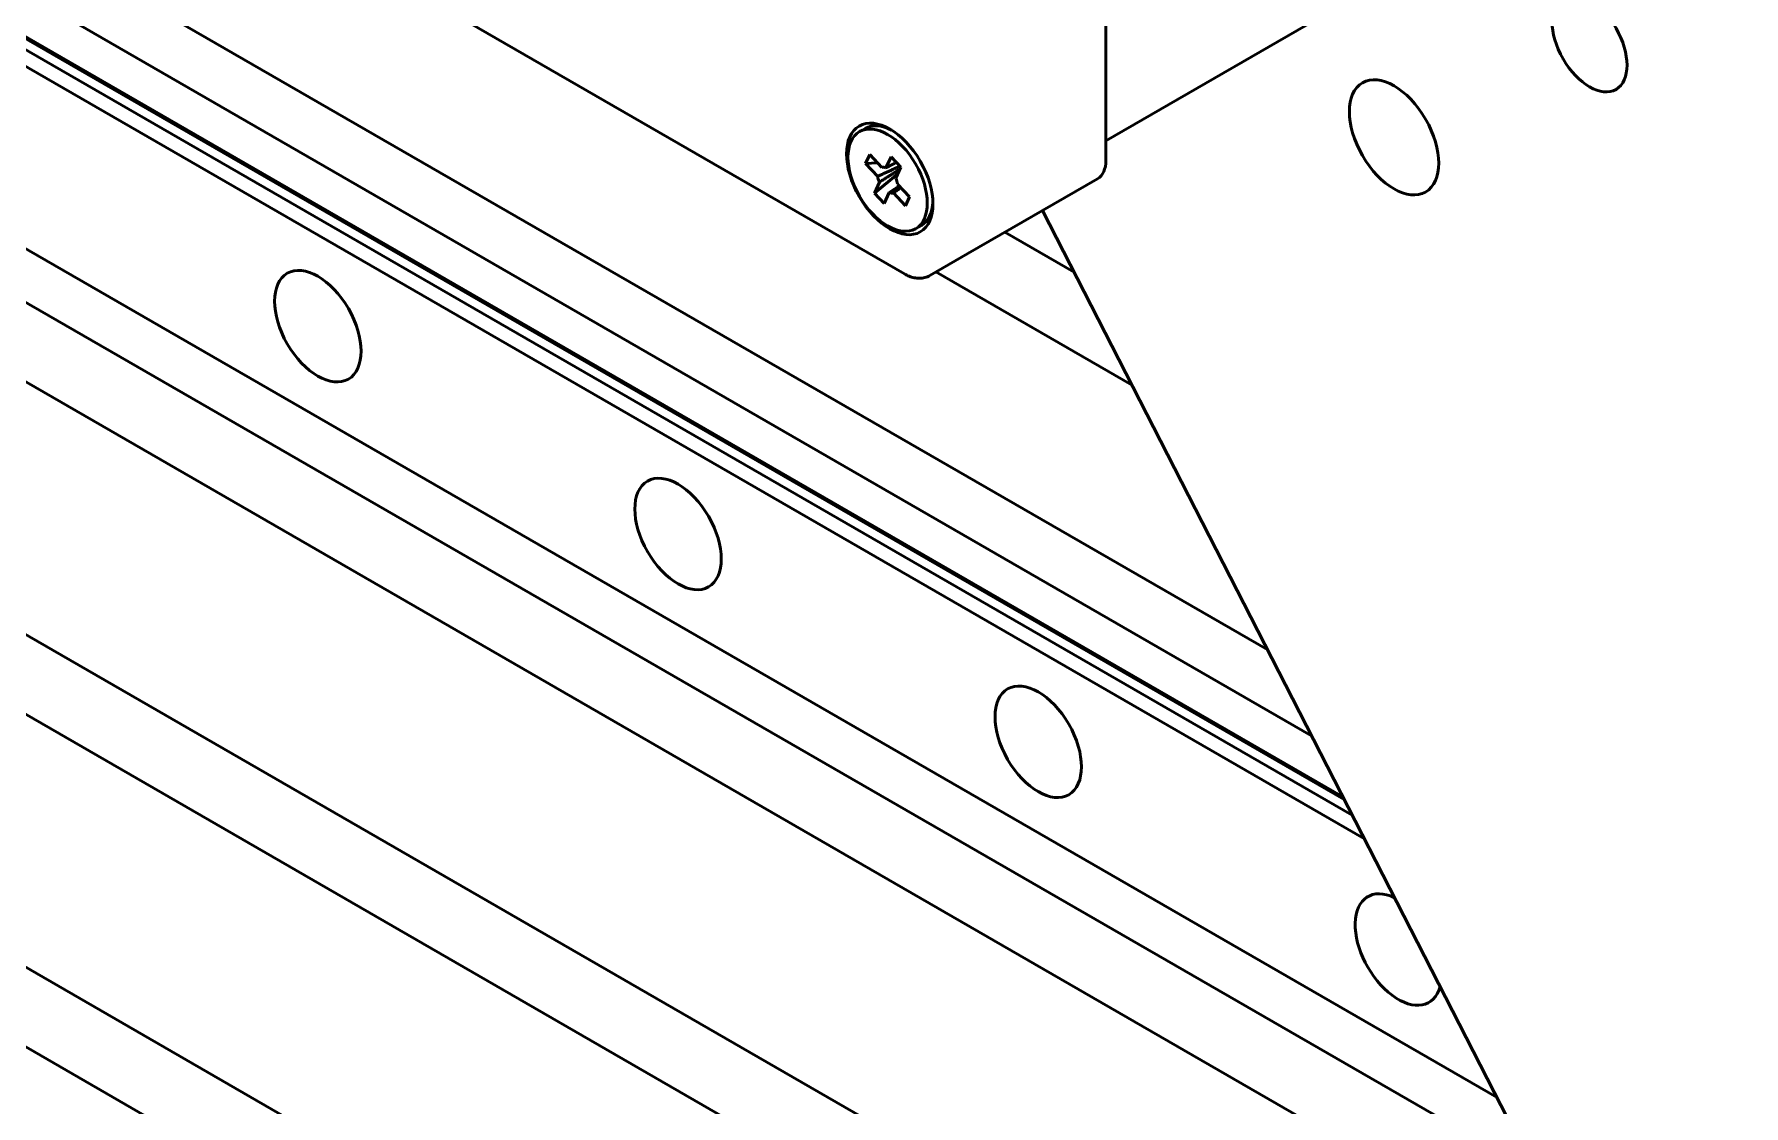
# Model space of a CAD drawing. Header units: millimetres. Extents: x 0 to 420, y 0 to 297.
# Drawn here: x 100.65 to 128.62, y 135.59 to 153.14 of the extents above; entities that cross this region are included whole.
import ezdxf

# ---------------------------------------------------------------- set-up
doc = ezdxf.new("R2010")
doc.units = ezdxf.units.MM
doc.header["$LTSCALE"] = 0.75
doc.layers.add('Visible', color=7, linetype='Continuous', lineweight=50)

msp = doc.modelspace()

# ---------------------------------------------------------------- linework, layer by layer
at = {"layer": 'Visible', "extrusion": (0, 0.816497, 0.57735)}
for p, q in [((68.172, 173.459, -11.971), (120.834, 143.054, 31.027)), ((67.316, 172.964, -11.273), (121.553, 141.651, 33.011)), ((66.68, 172.597, -10.753), (122.086, 140.608, 34.486)), ((66.723, 172.602, -10.803), (122.065, 140.651, 34.383)), ((66.404, 172.302, -10.624), (122.417, 139.963, 35.11)), ((66.522, 172.506, -10.624), (122.219, 140.348, 34.853)), ((66.404, 169.317, -12.734), (124.586, 135.726, 34.771)), ((68.324, 167.331, -16.49), (125.223, 134.481, 29.967)), ((68.679, 165.824, -17.991), (126.17, 132.632, 28.949)), ((68.324, 161.888, -20.339), (128.615, 127.079, 28.888)), ((68.679, 160.38, -21.84), (128.624, 125.771, 27.104)), ((118.187, 151.073, 63.19), (118.187, 159.985, 69.491)), ((118.187, 159.156, 68.905), (118.187, 151.903, 63.776)), ((118.187, 151.391, 61.741), (122.925, 154.127, 57.873)), ((72.605, 153.973, -20.694), (128.624, 121.631, 25.046)), ((107.174, 153.666, 56.935), (114.891, 149.211, 63.236)), ((72.827, 152.543, -22.303), (128.624, 120.328, 23.255)), ((114.252, 151.594, 64.079), (114.158, 151.54, 64.156)), ((114.256, 151.018, 63.908), (114.324, 151.165, 64.094)), ((114.324, 151.165, 64.094), (114.521, 150.955, 64.188)), ((114.589, 150.948, 64.266), (114.672, 151.129, 64.495)), ((114.672, 151.129, 64.495), (114.833, 150.959, 64.572)), ((114.256, 151.018, 63.908), (114.451, 151.03, 63.828)), ((114.454, 150.808, 64.002), (114.256, 151.018, 63.908)), ((114.399, 150.533, 63.74), (114.787, 150.857, 63.648)), ((114.833, 150.959, 64.572), (114.75, 150.778, 64.343)), ((118.049, 150.768, 62.805), (115.928, 149.543, 64.537)), ((114.399, 150.533, 63.74), (114.482, 150.714, 63.969)), ((114.56, 150.363, 63.817), (114.399, 150.533, 63.74)), ((114.643, 150.543, 64.046), (114.56, 150.363, 63.817)), ((114.909, 150.327, 64.218), (114.711, 150.536, 64.124)), ((114.778, 150.683, 64.31), (114.976, 150.474, 64.404)), ((114.976, 150.474, 64.404), (114.909, 150.327, 64.218)), ((117.151, 150.25, 43.44), (128.072, 128.915, 41.73)), ((115.169, 150.006, 64.079), (115.074, 149.952, 64.156)), ((116.534, 149.894, 22.719), (117.668, 149.239, 23.645)), ((115.928, 149.543, 64.537), (115.308, 149.186, 63.525)), ((115.406, 149.243, 24.51), (118.615, 147.39, 27.13))]:
    msp.add_line(p, q, dxfattribs=at)
at = {"layer": 'Visible', "extrusion": (0.707107, 0.408248, -0.57735)}
for centre, radius in [((69.437, 153.208, 119.097), 0.867), ((69.706, 147.08, 119.097), 1.033)]:
    msp.add_circle(centre, radius, dxfattribs=at)
at = {"layer": 'Visible', "extrusion": (-0.707107, -0.408248, 0.57735)}
for centre, radius in [((-73.242, 153.208, -105.597), 1), ((-73.242, 153.208, -105.547), 0.917), ((-75.832, 111.865, -123.43), 1), ((-69.94, 117.758, -123.43), 1), ((-64.047, 123.651, -123.43), 1)]:
    msp.add_circle(centre, radius, dxfattribs=at)
for centre, radius, start, end in [((-73.242, 153.208, -105.68), 0.917, 137.5485, 180), ((-72.211, 153.827, -108.764), 0.667, 360, 45), ((-73.242, 153.208, -105.547), 0.232, 234.4049, 260.2335), ((-73.242, 153.208, -105.547), 0.232, 144.4049, 170.2335), ((-73.242, 153.208, -105.547), 0.232, 54.4049, 80.2335), ((-73.242, 153.208, -105.547), 0.232, 324.4049, 350.2335), ((-73.242, 153.208, -105.68), 0.917, 360, 42.4515), ((-58.155, 129.543, -123.43), 1, 140.069, 29.931)]:
    msp.add_arc(centre, radius, start, end, dxfattribs=at)
at = {"layer": 'Visible', "extrusion": (0.652424, -0.691516, 0.310078)}
msp.add_rational_spline([(114.589, 150.948, 64.266), (114.679, 150.995, 64.183), (114.759, 151.037, 64.108)], [1.01316227873, 1.01743771047, 1.01952390656], degree=2, dxfattribs=at)
at = {"layer": 'Visible', "extrusion": (0.272658, 0.595936, 0.755327)}
msp.add_rational_spline([(114.454, 150.808, 64.002), (114.656, 150.902, 63.855), (114.818, 150.975, 63.739)], [1.01316227873, 1.02188900423, 1.02149488233], degree=2, dxfattribs=at)
at = {"layer": 'Visible', "extrusion": (-0.652424, 0.691516, -0.310078)}
for points, weights in [([(114.482, 150.714, 63.969), (114.668, 150.831, 63.838), (114.817, 150.925, 63.734)], [1.01316227873, 1.02153520752, 1.02151184778]), ([(114.643, 150.543, 64.046), (114.731, 150.599, 63.983), (114.811, 150.649, 63.927)], [1.01316227873, 1.01711337402, 1.01919478809])]:
    msp.add_rational_spline(points, weights, degree=2, dxfattribs=at)
at = {"layer": 'Visible', "extrusion": (-0.272658, -0.595936, -0.755327)}
msp.add_rational_spline([(114.711, 150.536, 64.124), (114.775, 150.582, 64.065), (114.834, 150.624, 64.01)], [1.01316227873, 1.01636994293, 1.01834532443], degree=2, dxfattribs=at)
at = {"layer": 'Visible'}
msp.add_open_spline([(114.891, 149.211, 63.236), (114.917, 149.196, 63.252), (114.942, 149.183, 63.268), (114.996, 149.162, 63.302), (115.023, 149.154, 63.321), (115.079, 149.143, 63.359), (115.108, 149.14, 63.379), (115.166, 149.14, 63.419), (115.196, 149.144, 63.44), (115.254, 149.159, 63.482), (115.282, 149.171, 63.504), (115.308, 149.186, 63.525)], degree=3, knots=[1.5707963, 1.5707963, 1.5707963, 1.5707963, 1.727876, 1.727876, 1.8849556, 1.8849556, 2.0420352, 2.0420352, 2.1991149, 2.1991149, 2.3561945, 2.3561945, 2.3561945, 2.3561945], dxfattribs=at)

doc.saveas('drawing.dxf')
